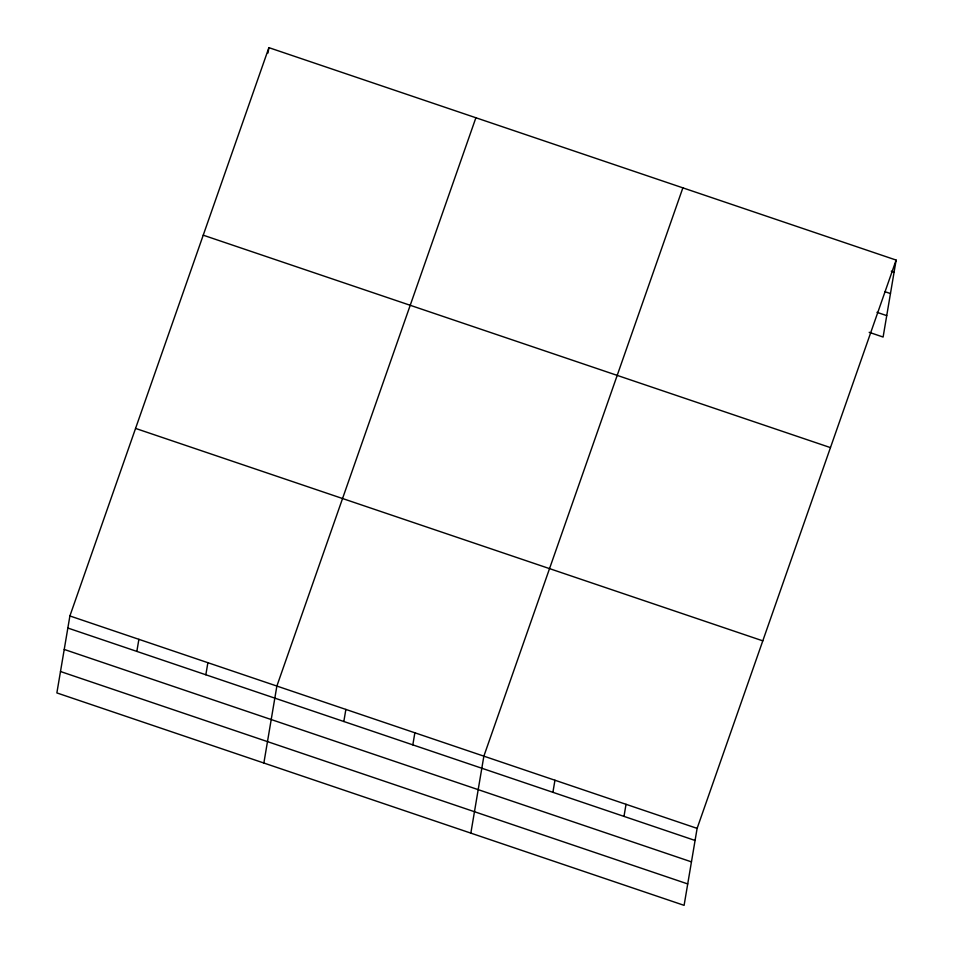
<?xml version="1.0" encoding="UTF-8"?>
<svg xmlns="http://www.w3.org/2000/svg" width="953" height="953" viewBox="0 0 953 953"><rect width="100%" height="100%" fill="white"/><g stroke="black" fill="none" stroke-linecap="round" stroke-linejoin="round"><path stroke-width="1.43" d="M69.891 615.96L56.87 692.926L684.099 905.35L697.12 828.383L896.13 260.074L268.901 47.65L69.891 615.96L697.12 828.383M136.839 651.399L138.888 639.332M267.996 53.011L268.901 47.65M205.836 674.772L207.885 662.692M263.862 763.031L276.87 686.065L475.892 117.755M343.83 721.504L345.868 709.425M412.828 744.865L414.865 732.797M470.842 833.125L483.862 756.158L682.872 187.848M552.907 792.312L554.944 780.233M623.989 816.387L626.026 804.308M896.13 260.074L883.109 337.04L869.172 332.311M891.293 271.2L894.081 272.141M884.884 291.666L890.459 293.56M876.974 312.322L886.731 315.622M203.227 235.188L830.456 447.612M135.564 428.421L762.793 640.845M67.854 628.039L695.071 840.463M64.232 649.446L691.449 861.869M60.492 671.52L687.721 883.931"/></g></svg>
